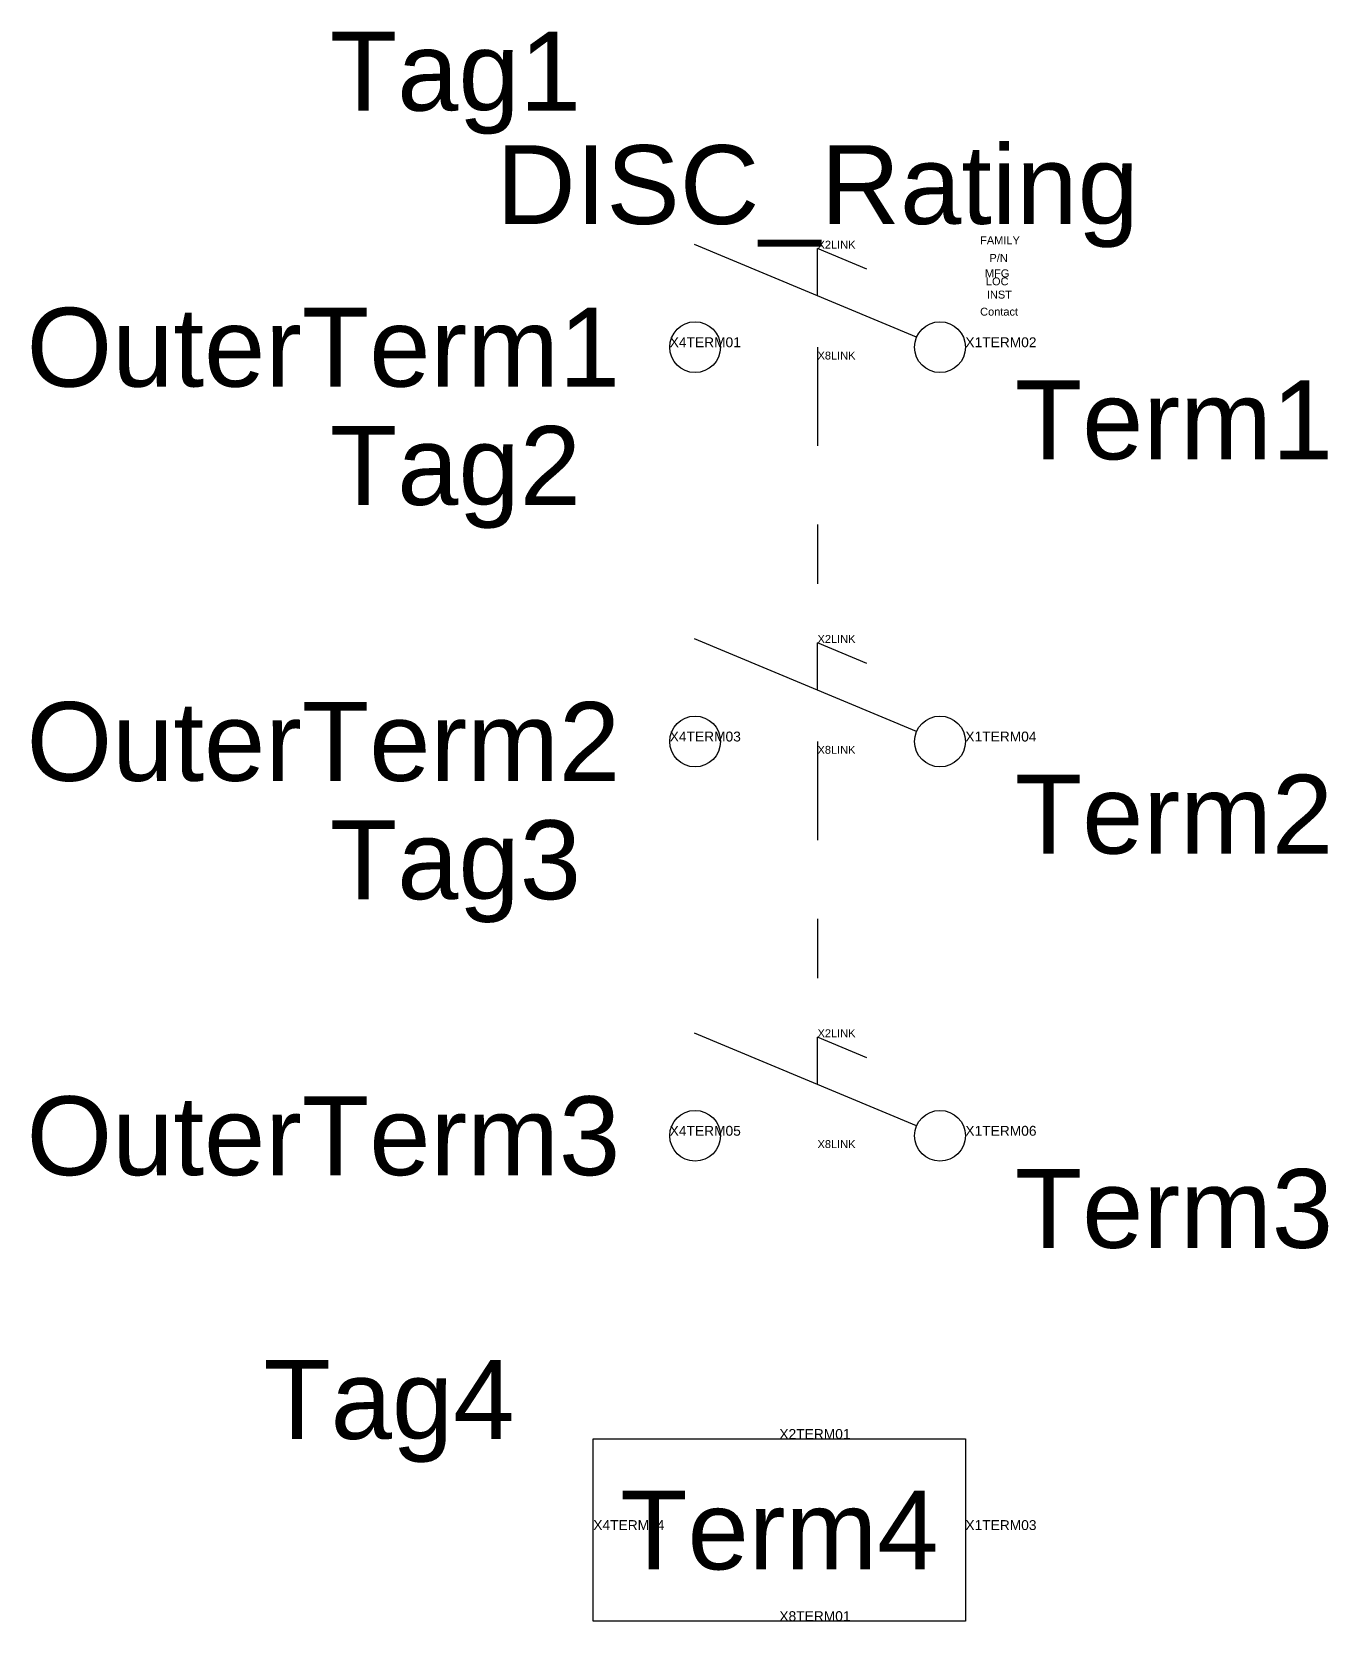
# Model space of a CAD drawing. Header units: inches. Extents: x -3.88 to 0.46, y -1.62 to 0.4.
# Drawn here: x -1.184 to 0.46, y -1.616 to 0.4 of the extents above; entities outside this region: 3.
import ezdxf
from ezdxf.enums import TextEntityAlignment as Align

# ---------------------------------------------------------------- set-up
doc = ezdxf.new("R2010")
doc.units = ezdxf.units.IN
doc.header["$MEASUREMENT"] = 0
doc.linetypes.add('HIDDEN2', pattern=[0.1875, 0.125, -0.0625])
doc.layers.add('BREAKER CONNECT', color=6, linetype='HIDDEN2')
doc.styles.add('INERCONNECT TABLES', font='arial.ttf', dxfattribs={"height": 0.1})
doc.styles.add('WD', font='arial.ttf', dxfattribs={"height": 1})

msp = doc.modelspace()

# ---------------------------------------------------------------- linework, layer by layer
for p, q in [((-0.0618, 0.0127), (-0.3434, 0.1301)), ((-0.1875, 0.0651), (-0.1875, 0.125)), ((-0.125, 0.099), (-0.1875, 0.125)), ((-0.0618, -0.4873), (-0.3434, -0.3699)), ((-0.1875, -0.4349), (-0.1875, -0.375)), ((-0.125, -0.401), (-0.1875, -0.375)), ((-0.0618, -0.9873), (-0.3434, -0.8699)), ((-0.1875, -0.9349), (-0.1875, -0.875)), ((-0.125, -0.901), (-0.1875, -0.875)), ((-0.4719, -1.6155), (-0.4719, -1.3845)), ((-0.4719, -1.3845), (0, -1.3845)), ((0, -1.3845), (0, -1.6155)), ((0, -1.6155), (-0.4719, -1.6155))]:
    msp.add_line(p, q)
for centre in [(-0.3428, 0), (-0.0322, 0), (-0.3428, -0.5), (-0.0322, -0.5), (-0.3428, -1), (-0.0322, -1)]:
    msp.add_circle(centre, 0.0322)
at = {"layer": 'BREAKER CONNECT'}
for p, q in [((-0.1875, 0), (-0.1875, -0.3)), ((-0.1875, -0.5), (-0.1875, -0.8))]:
    msp.add_line(p, q, dxfattribs=at)

# ---------------------------------------------------------------- texts
at = {"style": 'INERCONNECT TABLES', "flags": 8}
for tag, text, p in [('Tag1', 'DISC', (-0.4875, 0.35)), ('Desc1', '', (-3.5, 0)), ('Desc2', '', (-3.5, -0.15)), ('Tag2', '', (-0.4875, -0.15)), ('Desc3', '', (-3.5, -0.3)), ('Tag3', '', (-0.4875, -0.65))]:
    msp.add_attdef(tag, text=text, height=0.1, dxfattribs=at).set_placement(p, align=Align.MIDDLE_RIGHT)
msp.add_attdef('DISC_Rating', text='', height=0.1, dxfattribs=at).set_placement((-0.1875, 0.1562), align=Align.CENTER)
at = {"style": 'WD', "flags": 9}
for tag, p, s, height in [('X2LINK', (-0.1875, 0.125), '', 0.01), ('FAMILY', (0.0187, 0.1306), 'DISC', 0.01), ('INST', (0.0273, 0.0617), '', 0.01), ('Contact', (0.0187, 0.0401), 'NO', 0.01), ('X4TERM01', (-0.375, 0), '', 0.0125), ('X1TERM02', (0, 0), '', 0.0125), ('X8LINK', (-0.1875, -0.0156), '', 0.01), ('X2LINK', (-0.1875, -0.375), '', 0.01), ('X4TERM03', (-0.375, -0.5), '', 0.0125), ('X1TERM04', (0, -0.5), '', 0.0125), ('X8LINK', (-0.1875, -0.5156), '', 0.01), ('X2LINK', (-0.1875, -0.875), '', 0.01), ('X4TERM05', (-0.375, -1), '', 0.0125), ('X1TERM06', (0, -1), '', 0.0125), ('X8LINK', (-0.1875, -1.0156), '', 0.01), ('X2TERM01', (-0.2359, -1.3845), '', 0.0125), ('X4TERM04', (-0.4719, -1.5), '', 0.0125), ('X1TERM03', (0, -1.5), '', 0.0125), ('X8TERM01', (-0.2359, -1.6155), '', 0.0125)]:
    msp.add_attdef(tag, p, s, height=height, dxfattribs=at)
at = {"linetype": 'Continuous', "style": 'WD', "flags": 9}
for tag, p in [('P/N', (0.0422, 0.1082)), ('MFG', (0.0403, 0.0887)), ('LOC', (0.0404, 0.0785))]:
    msp.add_attdef(tag, text='', height=0.01, dxfattribs=at).set_placement(p, align=Align.CENTER)
at = {"linetype": 'Continuous', "style": 'INERCONNECT TABLES', "flags": 8}
for tag, p in [('OuterTerm1', (-0.4378, 0)), ('OuterTerm2', (-0.4378, -0.5)), ('OuterTerm3', (-0.4378, -1)), ('Tag4', (-0.5719, -1.3345))]:
    msp.add_attdef(tag, text='', height=0.1, dxfattribs=at).set_placement(p, align=Align.MIDDLE_RIGHT)
for tag, p in [('Term1', (0.0628, -0.0422)), ('Term2', (0.0628, -0.5422)), ('Term3', (0.0628, -1.0422))]:
    msp.add_attdef(tag, text='', height=0.1, dxfattribs=at).set_placement(p, align=Align.TOP_LEFT)
msp.add_attdef('Term4', text='', height=0.1, dxfattribs=at).set_placement((-0.2359, -1.5), align=Align.MIDDLE_CENTER)

doc.saveas('drawing.dxf')
